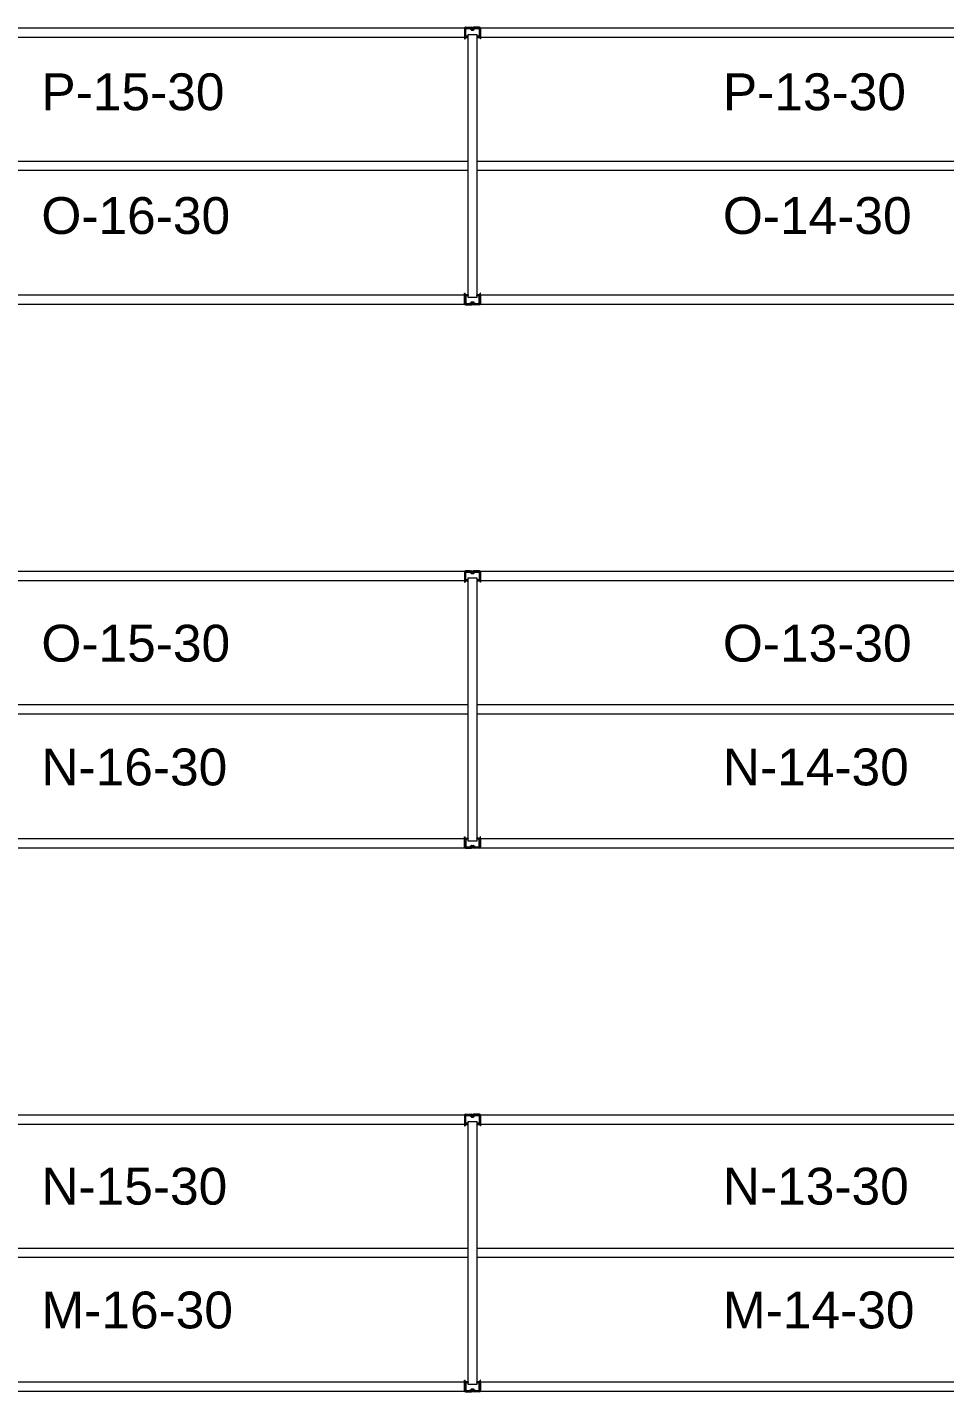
# Model space of a CAD drawing. Header units: inches. Extents: x 2743 to 10591, y -1604 to 5792.
# Drawn here: x 3617.9 to 3817.1, y 609.6 to 905.8 of the extents above; entities that cross this region are included whole.
import ezdxf

# ---------------------------------------------------------------- set-up
doc = ezdxf.new("R2010")
doc.units = ezdxf.units.IN
doc.header["$LTSCALE"] = 0.1875
doc.header["$MEASUREMENT"] = 0
for name, color, linetype, lineweight in [('22 Dimension', 7, 'Continuous', 5), ('32 Echelle', 160, 'Continuous', 15), ('33 Poutre', 30, 'Continuous', 15)]:
    doc.layers.add(name, color=color, linetype=linetype, lineweight=lineweight)
doc.styles.add('arial', font='')
doc.styles.get('arial').set_extended_font_data('Arial')

msp = doc.modelspace()

# ---------------------------------------------------------------- hatches: boundary and pattern name
at = {"layer": '32 Echelle'}
for points in [[(3713.58382, 903.49574), (3713.58382, 903.68324), (3713.39632, 903.68324)], [(3713.58382, 903.49574), (3713.58382, 903.68324), (3713.39632, 903.68324)], [(3715.58382, 903.49574), (3715.58382, 903.68324), (3715.77132, 903.68324)], [(3715.58382, 903.49574), (3715.58382, 903.68324), (3715.77132, 903.68324)], [(3713.58382, 847.87074), (3713.58382, 847.68324), (3713.39632, 847.68324)], [(3713.58382, 847.87074), (3713.58382, 847.68324), (3713.39632, 847.68324)], [(3715.58382, 847.87074), (3715.58382, 847.68324), (3715.77132, 847.68324)], [(3715.58382, 847.87074), (3715.58382, 847.68324), (3715.77132, 847.68324)], [(3713.58382, 785.49574), (3713.58382, 785.68324), (3713.39632, 785.68324)], [(3713.58382, 785.49574), (3713.58382, 785.68324), (3713.39632, 785.68324)], [(3715.58382, 785.49574), (3715.58382, 785.68324), (3715.77132, 785.68324)], [(3715.58382, 785.49574), (3715.58382, 785.68324), (3715.77132, 785.68324)], [(3713.58382, 729.87074), (3713.58382, 729.68324), (3713.39632, 729.68324)], [(3713.58382, 729.87074), (3713.58382, 729.68324), (3713.39632, 729.68324)], [(3715.58382, 729.87074), (3715.58382, 729.68324), (3715.77132, 729.68324)], [(3715.58382, 729.87074), (3715.58382, 729.68324), (3715.77132, 729.68324)], [(3713.58382, 667.49574), (3713.58382, 667.68324), (3713.39632, 667.68324)], [(3713.58382, 667.49574), (3713.58382, 667.68324), (3713.39632, 667.68324)], [(3715.58382, 667.49574), (3715.58382, 667.68324), (3715.77132, 667.68324)], [(3715.58382, 667.49574), (3715.58382, 667.68324), (3715.77132, 667.68324)], [(3713.58382, 611.87074), (3713.58382, 611.68324), (3713.39632, 611.68324)], [(3713.58382, 611.87074), (3713.58382, 611.68324), (3713.39632, 611.68324)], [(3715.58382, 611.87074), (3715.58382, 611.68324), (3715.77132, 611.68324)], [(3715.58382, 611.87074), (3715.58382, 611.68324), (3715.77132, 611.68324)]]:
    msp.add_hatch(color=256, dxfattribs=at).paths.add_polyline_path(points)

# ---------------------------------------------------------------- linework, layer by layer
at = {"layer": '22 Dimension'}
for p, q in [((3713.58382, 876.68324), (3567.95882, 876.68324)), ((3713.58382, 874.68324), (3567.95882, 874.68324)), ((3861.20882, 876.68324), (3715.58382, 876.68324)), ((3861.20882, 874.68324), (3715.58382, 874.68324)), ((3713.58382, 758.68324), (3567.95882, 758.68324)), ((3861.20882, 758.68324), (3715.58382, 758.68324)), ((3713.58382, 756.68324), (3567.95882, 756.68324)), ((3861.20882, 756.68324), (3715.58382, 756.68324)), ((3713.58382, 640.68324), (3567.95882, 640.68324)), ((3861.20882, 640.68324), (3715.58382, 640.68324)), ((3713.58382, 638.68324), (3567.95882, 638.68324)), ((3861.20882, 638.68324), (3715.58382, 638.68324))]:
    msp.add_line(p, q, dxfattribs=at)
at = {"layer": '32 Echelle', "linetype": 'Continuous', "lineweight": 25}
for p, q in [((3712.95886, 905.49949), (3712.95886, 903.86699)), ((3712.95886, 905.49949), (3712.95886, 903.86699)), ((3713.04886, 903.86699), (3713.04886, 905.49949)), ((3713.04886, 903.86699), (3713.04886, 905.49949)), ((3714.07145, 905.68324), (3713.14261, 905.68324)), ((3714.07145, 905.68324), (3713.14261, 905.68324)), ((3713.14261, 905.59324), (3714.07145, 905.59324)), ((3713.14261, 905.59324), (3714.07145, 905.59324)), ((3713.55886, 903.77324), (3713.14261, 903.77324)), ((3713.55886, 903.77324), (3713.14261, 903.77324)), ((3713.14261, 903.68324), (3713.55886, 903.68324)), ((3713.14261, 903.68324), (3713.55886, 903.68324)), ((3713.55886, 903.68324), (3713.55886, 903.77324)), ((3713.55886, 903.68324), (3713.55886, 903.77324)), ((3714.1611, 905.5269), (3714.20501, 905.38326)), ((3714.1611, 905.5269), (3714.20501, 905.38326)), ((3714.29108, 905.40958), (3714.24717, 905.55321)), ((3714.29108, 905.40958), (3714.24717, 905.55321)), ((3714.7869, 905.34324), (3714.38073, 905.34324)), ((3714.7869, 905.34324), (3714.38073, 905.34324)), ((3714.38073, 905.25324), (3714.7869, 905.25324)), ((3714.38073, 905.25324), (3714.7869, 905.25324)), ((3714.92047, 905.55321), (3714.87655, 905.40958)), ((3714.92047, 905.55321), (3714.87655, 905.40958)), ((3714.96262, 905.38326), (3715.00653, 905.5269)), ((3714.96262, 905.38326), (3715.00653, 905.5269)), ((3716.02502, 905.68324), (3715.09619, 905.68324)), ((3716.02502, 905.68324), (3715.09619, 905.68324)), ((3715.09619, 905.59324), (3716.02502, 905.59324)), ((3715.09619, 905.59324), (3716.02502, 905.59324)), ((3716.02502, 903.77324), (3715.60877, 903.77324)), ((3715.60877, 903.77324), (3715.60877, 903.68324)), ((3716.02502, 903.77324), (3715.60877, 903.77324)), ((3715.60877, 903.77324), (3715.60877, 903.68324)), ((3715.60877, 903.68324), (3716.02502, 903.68324)), ((3715.60877, 903.68324), (3716.02502, 903.68324)), ((3716.11877, 905.49949), (3716.11877, 903.86699)), ((3716.11877, 905.49949), (3716.11877, 903.86699)), ((3716.20877, 903.86699), (3716.20877, 905.49949)), ((3716.20877, 903.86699), (3716.20877, 905.49949)), ((3712.95886, 845.86699), (3712.95886, 847.49949)), ((3712.95886, 845.86699), (3712.95886, 847.49949)), ((3713.04886, 847.49949), (3713.04886, 845.86699)), ((3713.04886, 847.49949), (3713.04886, 845.86699)), ((3713.14261, 847.68324), (3713.55886, 847.68324)), ((3713.14261, 847.68324), (3713.55886, 847.68324)), ((3713.55886, 847.59324), (3713.14261, 847.59324)), ((3713.55886, 847.59324), (3713.14261, 847.59324)), ((3713.55886, 847.68324), (3713.55886, 847.59324)), ((3713.55886, 847.68324), (3713.55886, 847.59324)), ((3715.60877, 847.68324), (3716.02502, 847.68324)), ((3715.60877, 847.59324), (3715.60877, 847.68324)), ((3715.60877, 847.68324), (3716.02502, 847.68324)), ((3715.60877, 847.59324), (3715.60877, 847.68324)), ((3716.02502, 847.59324), (3715.60877, 847.59324)), ((3716.02502, 847.59324), (3715.60877, 847.59324)), ((3716.11877, 845.86699), (3716.11877, 847.49949)), ((3716.11877, 845.86699), (3716.11877, 847.49949)), ((3716.20877, 847.49949), (3716.20877, 845.86699)), ((3716.20877, 847.49949), (3716.20877, 845.86699)), ((3713.14261, 845.77324), (3714.07145, 845.77324)), ((3713.14261, 845.77324), (3714.07145, 845.77324)), ((3714.07145, 845.68324), (3713.14261, 845.68324)), ((3714.07145, 845.68324), (3713.14261, 845.68324)), ((3714.1611, 845.83958), (3714.20501, 845.98321)), ((3714.1611, 845.83958), (3714.20501, 845.98321)), ((3714.29108, 845.9569), (3714.24717, 845.81326)), ((3714.29108, 845.9569), (3714.24717, 845.81326)), ((3714.38073, 846.11324), (3714.7869, 846.11324)), ((3714.38073, 846.11324), (3714.7869, 846.11324)), ((3714.7869, 846.02324), (3714.38073, 846.02324)), ((3714.7869, 846.02324), (3714.38073, 846.02324)), ((3714.92047, 845.81326), (3714.87655, 845.9569)), ((3714.92047, 845.81326), (3714.87655, 845.9569)), ((3714.96262, 845.98321), (3715.00653, 845.83958)), ((3714.96262, 845.98321), (3715.00653, 845.83958)), ((3715.09619, 845.77324), (3716.02502, 845.77324)), ((3715.09619, 845.77324), (3716.02502, 845.77324)), ((3716.02502, 845.68324), (3715.09619, 845.68324)), ((3716.02502, 845.68324), (3715.09619, 845.68324)), ((3712.95886, 787.49949), (3712.95886, 785.86699)), ((3712.95886, 787.49949), (3712.95886, 785.86699)), ((3713.04886, 785.86699), (3713.04886, 787.49949)), ((3713.04886, 785.86699), (3713.04886, 787.49949)), ((3714.07145, 787.68324), (3713.14261, 787.68324)), ((3714.07145, 787.68324), (3713.14261, 787.68324)), ((3713.14261, 787.59324), (3714.07145, 787.59324)), ((3713.14261, 787.59324), (3714.07145, 787.59324)), ((3713.55886, 785.77324), (3713.14261, 785.77324)), ((3713.55886, 785.77324), (3713.14261, 785.77324)), ((3713.14261, 785.68324), (3713.55886, 785.68324)), ((3713.14261, 785.68324), (3713.55886, 785.68324)), ((3713.55886, 785.68324), (3713.55886, 785.77324)), ((3713.55886, 785.68324), (3713.55886, 785.77324)), ((3714.1611, 787.5269), (3714.20501, 787.38326)), ((3714.1611, 787.5269), (3714.20501, 787.38326)), ((3714.29108, 787.40958), (3714.24717, 787.55321)), ((3714.29108, 787.40958), (3714.24717, 787.55321)), ((3714.7869, 787.34324), (3714.38073, 787.34324)), ((3714.7869, 787.34324), (3714.38073, 787.34324)), ((3714.38073, 787.25324), (3714.7869, 787.25324)), ((3714.38073, 787.25324), (3714.7869, 787.25324)), ((3714.92047, 787.55321), (3714.87655, 787.40958)), ((3714.92047, 787.55321), (3714.87655, 787.40958)), ((3714.96262, 787.38326), (3715.00653, 787.5269)), ((3714.96262, 787.38326), (3715.00653, 787.5269)), ((3716.02502, 787.68324), (3715.09619, 787.68324)), ((3716.02502, 787.68324), (3715.09619, 787.68324)), ((3715.09619, 787.59324), (3716.02502, 787.59324)), ((3715.09619, 787.59324), (3716.02502, 787.59324)), ((3716.02502, 785.77324), (3715.60877, 785.77324)), ((3715.60877, 785.77324), (3715.60877, 785.68324)), ((3716.02502, 785.77324), (3715.60877, 785.77324)), ((3715.60877, 785.77324), (3715.60877, 785.68324)), ((3715.60877, 785.68324), (3716.02502, 785.68324)), ((3715.60877, 785.68324), (3716.02502, 785.68324)), ((3716.11877, 787.49949), (3716.11877, 785.86699)), ((3716.11877, 787.49949), (3716.11877, 785.86699)), ((3716.20877, 785.86699), (3716.20877, 787.49949)), ((3716.20877, 785.86699), (3716.20877, 787.49949)), ((3712.95886, 727.86699), (3712.95886, 729.49949)), ((3712.95886, 727.86699), (3712.95886, 729.49949)), ((3713.04886, 729.49949), (3713.04886, 727.86699)), ((3713.04886, 729.49949), (3713.04886, 727.86699)), ((3713.14261, 729.68324), (3713.55886, 729.68324)), ((3713.14261, 729.68324), (3713.55886, 729.68324)), ((3713.55886, 729.59324), (3713.14261, 729.59324)), ((3713.55886, 729.59324), (3713.14261, 729.59324)), ((3713.55886, 729.68324), (3713.55886, 729.59324)), ((3713.55886, 729.68324), (3713.55886, 729.59324)), ((3715.60877, 729.68324), (3716.02502, 729.68324)), ((3715.60877, 729.59324), (3715.60877, 729.68324)), ((3715.60877, 729.68324), (3716.02502, 729.68324)), ((3715.60877, 729.59324), (3715.60877, 729.68324)), ((3716.02502, 729.59324), (3715.60877, 729.59324)), ((3716.02502, 729.59324), (3715.60877, 729.59324)), ((3716.11877, 727.86699), (3716.11877, 729.49949)), ((3716.11877, 727.86699), (3716.11877, 729.49949)), ((3716.20877, 729.49949), (3716.20877, 727.86699)), ((3716.20877, 729.49949), (3716.20877, 727.86699)), ((3713.14261, 727.77324), (3714.07145, 727.77324)), ((3713.14261, 727.77324), (3714.07145, 727.77324)), ((3714.07145, 727.68324), (3713.14261, 727.68324)), ((3714.07145, 727.68324), (3713.14261, 727.68324)), ((3714.1611, 727.83958), (3714.20501, 727.98321)), ((3714.1611, 727.83958), (3714.20501, 727.98321)), ((3714.29108, 727.9569), (3714.24717, 727.81326)), ((3714.29108, 727.9569), (3714.24717, 727.81326)), ((3714.38073, 728.11324), (3714.7869, 728.11324)), ((3714.38073, 728.11324), (3714.7869, 728.11324)), ((3714.7869, 728.02324), (3714.38073, 728.02324)), ((3714.7869, 728.02324), (3714.38073, 728.02324)), ((3714.92047, 727.81326), (3714.87655, 727.9569)), ((3714.92047, 727.81326), (3714.87655, 727.9569)), ((3714.96262, 727.98321), (3715.00653, 727.83958)), ((3714.96262, 727.98321), (3715.00653, 727.83958)), ((3715.09619, 727.77324), (3716.02502, 727.77324)), ((3715.09619, 727.77324), (3716.02502, 727.77324)), ((3716.02502, 727.68324), (3715.09619, 727.68324)), ((3716.02502, 727.68324), (3715.09619, 727.68324)), ((3712.95886, 669.49949), (3712.95886, 667.86699)), ((3712.95886, 669.49949), (3712.95886, 667.86699)), ((3713.04886, 667.86699), (3713.04886, 669.49949)), ((3713.04886, 667.86699), (3713.04886, 669.49949)), ((3714.07145, 669.68324), (3713.14261, 669.68324)), ((3714.07145, 669.68324), (3713.14261, 669.68324)), ((3713.14261, 669.59324), (3714.07145, 669.59324)), ((3713.14261, 669.59324), (3714.07145, 669.59324)), ((3714.1611, 669.5269), (3714.20501, 669.38326)), ((3714.1611, 669.5269), (3714.20501, 669.38326)), ((3714.29108, 669.40958), (3714.24717, 669.55321)), ((3714.29108, 669.40958), (3714.24717, 669.55321)), ((3714.92047, 669.55321), (3714.87655, 669.40958)), ((3714.92047, 669.55321), (3714.87655, 669.40958)), ((3714.96262, 669.38326), (3715.00653, 669.5269)), ((3714.96262, 669.38326), (3715.00653, 669.5269)), ((3716.02502, 669.68324), (3715.09619, 669.68324)), ((3716.02502, 669.68324), (3715.09619, 669.68324)), ((3715.09619, 669.59324), (3716.02502, 669.59324)), ((3715.09619, 669.59324), (3716.02502, 669.59324)), ((3716.11877, 669.49949), (3716.11877, 667.86699)), ((3716.11877, 669.49949), (3716.11877, 667.86699)), ((3716.20877, 667.86699), (3716.20877, 669.49949)), ((3716.20877, 667.86699), (3716.20877, 669.49949)), ((3713.55886, 667.77324), (3713.14261, 667.77324)), ((3713.55886, 667.77324), (3713.14261, 667.77324)), ((3713.14261, 667.68324), (3713.55886, 667.68324)), ((3713.14261, 667.68324), (3713.55886, 667.68324)), ((3713.55886, 667.68324), (3713.55886, 667.77324)), ((3713.55886, 667.68324), (3713.55886, 667.77324)), ((3714.7869, 669.34324), (3714.38073, 669.34324)), ((3714.7869, 669.34324), (3714.38073, 669.34324)), ((3714.38073, 669.25324), (3714.7869, 669.25324)), ((3714.38073, 669.25324), (3714.7869, 669.25324)), ((3716.02502, 667.77324), (3715.60877, 667.77324)), ((3715.60877, 667.77324), (3715.60877, 667.68324)), ((3716.02502, 667.77324), (3715.60877, 667.77324)), ((3715.60877, 667.77324), (3715.60877, 667.68324)), ((3715.60877, 667.68324), (3716.02502, 667.68324)), ((3715.60877, 667.68324), (3716.02502, 667.68324)), ((3712.95886, 609.86699), (3712.95886, 611.49949)), ((3712.95886, 609.86699), (3712.95886, 611.49949)), ((3713.04886, 611.49949), (3713.04886, 609.86699)), ((3713.04886, 611.49949), (3713.04886, 609.86699)), ((3713.14261, 611.68324), (3713.55886, 611.68324)), ((3713.14261, 611.68324), (3713.55886, 611.68324)), ((3713.55886, 611.59324), (3713.14261, 611.59324)), ((3713.55886, 611.59324), (3713.14261, 611.59324)), ((3713.55886, 611.68324), (3713.55886, 611.59324)), ((3713.55886, 611.68324), (3713.55886, 611.59324)), ((3715.60877, 611.68324), (3716.02502, 611.68324)), ((3715.60877, 611.59324), (3715.60877, 611.68324)), ((3715.60877, 611.68324), (3716.02502, 611.68324)), ((3715.60877, 611.59324), (3715.60877, 611.68324)), ((3716.02502, 611.59324), (3715.60877, 611.59324)), ((3716.02502, 611.59324), (3715.60877, 611.59324)), ((3716.11877, 609.86699), (3716.11877, 611.49949)), ((3716.11877, 609.86699), (3716.11877, 611.49949)), ((3716.20877, 611.49949), (3716.20877, 609.86699)), ((3716.20877, 611.49949), (3716.20877, 609.86699)), ((3713.14261, 609.77324), (3714.07145, 609.77324)), ((3713.14261, 609.77324), (3714.07145, 609.77324)), ((3714.07145, 609.68324), (3713.14261, 609.68324)), ((3714.07145, 609.68324), (3713.14261, 609.68324)), ((3714.1611, 609.83958), (3714.20501, 609.98321)), ((3714.1611, 609.83958), (3714.20501, 609.98321)), ((3714.29108, 609.9569), (3714.24717, 609.81326)), ((3714.29108, 609.9569), (3714.24717, 609.81326)), ((3714.38073, 610.11324), (3714.7869, 610.11324)), ((3714.38073, 610.11324), (3714.7869, 610.11324)), ((3714.7869, 610.02324), (3714.38073, 610.02324)), ((3714.7869, 610.02324), (3714.38073, 610.02324)), ((3714.92047, 609.81326), (3714.87655, 609.9569)), ((3714.92047, 609.81326), (3714.87655, 609.9569)), ((3714.96262, 609.98321), (3715.00653, 609.83958)), ((3714.96262, 609.98321), (3715.00653, 609.83958)), ((3715.09619, 609.77324), (3716.02502, 609.77324)), ((3715.09619, 609.77324), (3716.02502, 609.77324)), ((3716.02502, 609.68324), (3715.09619, 609.68324)), ((3716.02502, 609.68324), (3715.09619, 609.68324))]:
    msp.add_line(p, q, dxfattribs=at)
at = {"layer": '32 Echelle'}
for p, q in [((3713.58382, 903.68324), (3713.39632, 903.68324)), ((3713.58382, 903.49574), (3713.39632, 903.68324)), ((3713.58382, 903.68324), (3713.39632, 903.68324)), ((3713.58382, 903.49574), (3713.39632, 903.68324)), ((3715.58382, 904.18324), (3713.58382, 904.18324)), ((3713.58382, 904.18324), (3713.58382, 847.18324)), ((3715.58382, 904.18324), (3713.58382, 904.18324)), ((3713.58382, 904.18324), (3713.58382, 847.18324)), ((3713.58382, 903.49574), (3713.58382, 903.68324)), ((3713.58382, 903.49574), (3713.58382, 903.68324)), ((3715.58382, 847.18324), (3715.58382, 904.18324)), ((3715.58382, 847.18324), (3715.58382, 904.18324)), ((3715.58382, 903.68324), (3715.77132, 903.68324)), ((3715.58382, 903.49574), (3715.58382, 903.68324)), ((3715.58382, 903.49574), (3715.77132, 903.68324)), ((3715.58382, 903.68324), (3715.77132, 903.68324)), ((3715.58382, 903.49574), (3715.58382, 903.68324)), ((3715.58382, 903.49574), (3715.77132, 903.68324)), ((3713.58382, 847.87074), (3713.39632, 847.68324)), ((3713.58382, 847.87074), (3713.39632, 847.68324)), ((3713.58382, 847.68324), (3713.39632, 847.68324)), ((3713.58382, 847.68324), (3713.39632, 847.68324)), ((3713.58382, 847.87074), (3713.58382, 847.68324)), ((3713.58382, 847.87074), (3713.58382, 847.68324)), ((3715.58382, 847.87074), (3715.58382, 847.68324)), ((3715.58382, 847.87074), (3715.77132, 847.68324)), ((3715.58382, 847.87074), (3715.58382, 847.68324)), ((3715.58382, 847.87074), (3715.77132, 847.68324)), ((3715.58382, 847.68324), (3715.77132, 847.68324)), ((3715.58382, 847.68324), (3715.77132, 847.68324)), ((3713.58382, 847.18324), (3715.58382, 847.18324)), ((3713.58382, 847.18324), (3715.58382, 847.18324)), ((3713.58382, 785.68324), (3713.39632, 785.68324)), ((3713.58382, 785.49574), (3713.39632, 785.68324)), ((3713.58382, 785.68324), (3713.39632, 785.68324)), ((3713.58382, 785.49574), (3713.39632, 785.68324)), ((3715.58382, 786.18324), (3713.58382, 786.18324)), ((3713.58382, 786.18324), (3713.58382, 729.18324)), ((3715.58382, 786.18324), (3713.58382, 786.18324)), ((3713.58382, 786.18324), (3713.58382, 729.18324)), ((3713.58382, 785.49574), (3713.58382, 785.68324)), ((3713.58382, 785.49574), (3713.58382, 785.68324)), ((3715.58382, 729.18324), (3715.58382, 786.18324)), ((3715.58382, 729.18324), (3715.58382, 786.18324)), ((3715.58382, 785.68324), (3715.77132, 785.68324)), ((3715.58382, 785.49574), (3715.58382, 785.68324)), ((3715.58382, 785.49574), (3715.77132, 785.68324)), ((3715.58382, 785.68324), (3715.77132, 785.68324)), ((3715.58382, 785.49574), (3715.58382, 785.68324)), ((3715.58382, 785.49574), (3715.77132, 785.68324)), ((3713.58382, 729.87074), (3713.39632, 729.68324)), ((3713.58382, 729.87074), (3713.39632, 729.68324)), ((3713.58382, 729.68324), (3713.39632, 729.68324)), ((3713.58382, 729.68324), (3713.39632, 729.68324)), ((3713.58382, 729.87074), (3713.58382, 729.68324)), ((3713.58382, 729.87074), (3713.58382, 729.68324)), ((3713.58382, 729.18324), (3715.58382, 729.18324)), ((3713.58382, 729.18324), (3715.58382, 729.18324)), ((3715.58382, 729.87074), (3715.58382, 729.68324)), ((3715.58382, 729.87074), (3715.77132, 729.68324)), ((3715.58382, 729.87074), (3715.58382, 729.68324)), ((3715.58382, 729.87074), (3715.77132, 729.68324)), ((3715.58382, 729.68324), (3715.77132, 729.68324)), ((3715.58382, 729.68324), (3715.77132, 729.68324)), ((3713.58382, 667.68324), (3713.39632, 667.68324)), ((3713.58382, 667.49574), (3713.39632, 667.68324)), ((3713.58382, 667.68324), (3713.39632, 667.68324)), ((3713.58382, 667.49574), (3713.39632, 667.68324)), ((3715.58382, 668.18324), (3713.58382, 668.18324)), ((3713.58382, 668.18324), (3713.58382, 611.18324)), ((3715.58382, 668.18324), (3713.58382, 668.18324)), ((3713.58382, 668.18324), (3713.58382, 611.18324)), ((3713.58382, 667.49574), (3713.58382, 667.68324)), ((3713.58382, 667.49574), (3713.58382, 667.68324)), ((3715.58382, 611.18324), (3715.58382, 668.18324)), ((3715.58382, 611.18324), (3715.58382, 668.18324)), ((3715.58382, 667.68324), (3715.77132, 667.68324)), ((3715.58382, 667.49574), (3715.58382, 667.68324)), ((3715.58382, 667.49574), (3715.77132, 667.68324)), ((3715.58382, 667.68324), (3715.77132, 667.68324)), ((3715.58382, 667.49574), (3715.58382, 667.68324)), ((3715.58382, 667.49574), (3715.77132, 667.68324)), ((3713.58382, 611.87074), (3713.39632, 611.68324)), ((3713.58382, 611.87074), (3713.39632, 611.68324)), ((3713.58382, 611.68324), (3713.39632, 611.68324)), ((3713.58382, 611.68324), (3713.39632, 611.68324)), ((3713.58382, 611.87074), (3713.58382, 611.68324)), ((3713.58382, 611.87074), (3713.58382, 611.68324)), ((3713.58382, 611.18324), (3715.58382, 611.18324)), ((3713.58382, 611.18324), (3715.58382, 611.18324)), ((3715.58382, 611.87074), (3715.58382, 611.68324)), ((3715.58382, 611.87074), (3715.77132, 611.68324)), ((3715.58382, 611.87074), (3715.58382, 611.68324)), ((3715.58382, 611.87074), (3715.77132, 611.68324)), ((3715.58382, 611.68324), (3715.77132, 611.68324)), ((3715.58382, 611.68324), (3715.77132, 611.68324))]:
    msp.add_line(p, q, dxfattribs=at)
at = {"layer": '32 Echelle', "linetype": 'Continuous', "lineweight": 25}
for centre, radius, start, end in [((3713.14261, 905.49949), 0.18375, 90, 180), ((3713.14261, 905.49949), 0.18375, 90, 180), ((3713.14261, 903.86699), 0.18375, 180, 270), ((3713.14261, 903.86699), 0.18375, 180, 270), ((3713.14261, 905.49949), 0.09375, 90, 180), ((3713.14261, 905.49949), 0.09375, 90, 180), ((3713.14261, 903.86699), 0.09375, 180, 270), ((3713.14261, 903.86699), 0.09375, 180, 270), ((3714.07145, 905.49949), 0.18375, 17, 90), ((3714.07145, 905.49949), 0.18375, 17, 90), ((3714.07145, 905.49949), 0.09375, 17, 90), ((3714.07145, 905.49949), 0.09375, 17, 90), ((3714.38073, 905.43699), 0.18375, 197, 270), ((3714.38073, 905.43699), 0.18375, 197, 270), ((3714.38073, 905.43699), 0.09375, 197, 270), ((3714.38073, 905.43699), 0.09375, 197, 270), ((3714.7869, 905.43699), 0.09375, 270, 343), ((3714.7869, 905.43699), 0.09375, 270, 343), ((3714.7869, 905.43699), 0.18375, 270, 343), ((3714.7869, 905.43699), 0.18375, 270, 343), ((3715.09619, 905.49949), 0.18375, 90, 163), ((3715.09619, 905.49949), 0.18375, 90, 163), ((3715.09619, 905.49949), 0.09375, 90, 163), ((3715.09619, 905.49949), 0.09375, 90, 163), ((3716.02502, 905.49949), 0.18375, 0, 90), ((3716.02502, 905.49949), 0.18375, 0, 90), ((3716.02502, 905.49949), 0.09375, 0, 90), ((3716.02502, 905.49949), 0.09375, 0, 90), ((3716.02502, 903.86699), 0.09375, 270, 0), ((3716.02502, 903.86699), 0.18375, 270, 0), ((3716.02502, 903.86699), 0.09375, 270, 0), ((3716.02502, 903.86699), 0.18375, 270, 0), ((3713.14261, 847.49949), 0.18375, 90, 180), ((3713.14261, 847.49949), 0.18375, 90, 180), ((3713.14261, 847.49949), 0.09375, 90, 180), ((3713.14261, 847.49949), 0.09375, 90, 180), ((3716.02502, 847.49949), 0.18375, 0, 90), ((3716.02502, 847.49949), 0.18375, 0, 90), ((3716.02502, 847.49949), 0.09375, 0, 90), ((3716.02502, 847.49949), 0.09375, 0, 90), ((3713.14261, 845.86699), 0.18375, 180, 270), ((3713.14261, 845.86699), 0.18375, 180, 270), ((3713.14261, 845.86699), 0.09375, 180, 270), ((3713.14261, 845.86699), 0.09375, 180, 270), ((3714.07145, 845.86699), 0.09375, 270, 343), ((3714.07145, 845.86699), 0.09375, 270, 343), ((3714.07145, 845.86699), 0.18375, 270, 343), ((3714.07145, 845.86699), 0.18375, 270, 343), ((3714.38073, 845.92949), 0.18375, 90, 163), ((3714.38073, 845.92949), 0.18375, 90, 163), ((3714.38073, 845.92949), 0.09375, 90, 163), ((3714.38073, 845.92949), 0.09375, 90, 163), ((3714.7869, 845.92949), 0.18375, 17, 90), ((3714.7869, 845.92949), 0.18375, 17, 90), ((3714.7869, 845.92949), 0.09375, 17, 90), ((3714.7869, 845.92949), 0.09375, 17, 90), ((3715.09619, 845.86699), 0.18375, 197, 270), ((3715.09619, 845.86699), 0.18375, 197, 270), ((3715.09619, 845.86699), 0.09375, 197, 270), ((3715.09619, 845.86699), 0.09375, 197, 270), ((3716.02502, 845.86699), 0.09375, 270, 0), ((3716.02502, 845.86699), 0.18375, 270, 0), ((3716.02502, 845.86699), 0.09375, 270, 0), ((3716.02502, 845.86699), 0.18375, 270, 0), ((3713.14261, 787.49949), 0.18375, 90, 180), ((3713.14261, 787.49949), 0.18375, 90, 180), ((3713.14261, 785.86699), 0.18375, 180, 270), ((3713.14261, 785.86699), 0.18375, 180, 270), ((3713.14261, 787.49949), 0.09375, 90, 180), ((3713.14261, 787.49949), 0.09375, 90, 180), ((3713.14261, 785.86699), 0.09375, 180, 270), ((3713.14261, 785.86699), 0.09375, 180, 270), ((3714.07145, 787.49949), 0.18375, 17, 90), ((3714.07145, 787.49949), 0.18375, 17, 90), ((3714.07145, 787.49949), 0.09375, 17, 90), ((3714.07145, 787.49949), 0.09375, 17, 90), ((3714.38073, 787.43699), 0.18375, 197, 270), ((3714.38073, 787.43699), 0.18375, 197, 270), ((3714.38073, 787.43699), 0.09375, 197, 270), ((3714.38073, 787.43699), 0.09375, 197, 270), ((3714.7869, 787.43699), 0.09375, 270, 343), ((3714.7869, 787.43699), 0.09375, 270, 343), ((3714.7869, 787.43699), 0.18375, 270, 343), ((3714.7869, 787.43699), 0.18375, 270, 343), ((3715.09619, 787.49949), 0.18375, 90, 163), ((3715.09619, 787.49949), 0.18375, 90, 163), ((3715.09619, 787.49949), 0.09375, 90, 163), ((3715.09619, 787.49949), 0.09375, 90, 163), ((3716.02502, 787.49949), 0.18375, 0, 90), ((3716.02502, 787.49949), 0.18375, 0, 90), ((3716.02502, 787.49949), 0.09375, 0, 90), ((3716.02502, 787.49949), 0.09375, 0, 90), ((3716.02502, 785.86699), 0.09375, 270, 0), ((3716.02502, 785.86699), 0.18375, 270, 0), ((3716.02502, 785.86699), 0.09375, 270, 0), ((3716.02502, 785.86699), 0.18375, 270, 0), ((3713.14261, 729.49949), 0.18375, 90, 180), ((3713.14261, 729.49949), 0.18375, 90, 180), ((3713.14261, 729.49949), 0.09375, 90, 180), ((3713.14261, 729.49949), 0.09375, 90, 180), ((3716.02502, 729.49949), 0.18375, 0, 90), ((3716.02502, 729.49949), 0.18375, 0, 90), ((3716.02502, 729.49949), 0.09375, 0, 90), ((3716.02502, 729.49949), 0.09375, 0, 90), ((3713.14261, 727.86699), 0.18375, 180, 270), ((3713.14261, 727.86699), 0.18375, 180, 270), ((3713.14261, 727.86699), 0.09375, 180, 270), ((3713.14261, 727.86699), 0.09375, 180, 270), ((3714.07145, 727.86699), 0.09375, 270, 343), ((3714.07145, 727.86699), 0.09375, 270, 343), ((3714.07145, 727.86699), 0.18375, 270, 343), ((3714.07145, 727.86699), 0.18375, 270, 343), ((3714.38073, 727.92949), 0.18375, 90, 163), ((3714.38073, 727.92949), 0.18375, 90, 163), ((3714.38073, 727.92949), 0.09375, 90, 163), ((3714.38073, 727.92949), 0.09375, 90, 163), ((3714.7869, 727.92949), 0.18375, 17, 90), ((3714.7869, 727.92949), 0.18375, 17, 90), ((3714.7869, 727.92949), 0.09375, 17, 90), ((3714.7869, 727.92949), 0.09375, 17, 90), ((3715.09619, 727.86699), 0.18375, 197, 270), ((3715.09619, 727.86699), 0.18375, 197, 270), ((3715.09619, 727.86699), 0.09375, 197, 270), ((3715.09619, 727.86699), 0.09375, 197, 270), ((3716.02502, 727.86699), 0.09375, 270, 0), ((3716.02502, 727.86699), 0.18375, 270, 0), ((3716.02502, 727.86699), 0.09375, 270, 0), ((3716.02502, 727.86699), 0.18375, 270, 0), ((3713.14261, 669.49949), 0.18375, 90, 180), ((3713.14261, 669.49949), 0.18375, 90, 180), ((3713.14261, 669.49949), 0.09375, 90, 180), ((3713.14261, 669.49949), 0.09375, 90, 180), ((3714.07145, 669.49949), 0.18375, 17, 90), ((3714.07145, 669.49949), 0.18375, 17, 90), ((3714.07145, 669.49949), 0.09375, 17, 90), ((3714.07145, 669.49949), 0.09375, 17, 90), ((3715.09619, 669.49949), 0.18375, 90, 163), ((3715.09619, 669.49949), 0.18375, 90, 163), ((3715.09619, 669.49949), 0.09375, 90, 163), ((3715.09619, 669.49949), 0.09375, 90, 163), ((3716.02502, 669.49949), 0.18375, 0, 90), ((3716.02502, 669.49949), 0.18375, 0, 90), ((3716.02502, 669.49949), 0.09375, 0, 90), ((3716.02502, 669.49949), 0.09375, 0, 90), ((3713.14261, 667.86699), 0.18375, 180, 270), ((3713.14261, 667.86699), 0.18375, 180, 270), ((3713.14261, 667.86699), 0.09375, 180, 270), ((3713.14261, 667.86699), 0.09375, 180, 270), ((3714.38073, 669.43699), 0.18375, 197, 270), ((3714.38073, 669.43699), 0.18375, 197, 270), ((3714.38073, 669.43699), 0.09375, 197, 270), ((3714.38073, 669.43699), 0.09375, 197, 270), ((3714.7869, 669.43699), 0.09375, 270, 343), ((3714.7869, 669.43699), 0.09375, 270, 343), ((3714.7869, 669.43699), 0.18375, 270, 343), ((3714.7869, 669.43699), 0.18375, 270, 343), ((3716.02502, 667.86699), 0.09375, 270, 0), ((3716.02502, 667.86699), 0.18375, 270, 0), ((3716.02502, 667.86699), 0.09375, 270, 0), ((3716.02502, 667.86699), 0.18375, 270, 0), ((3713.14261, 611.49949), 0.18375, 90, 180), ((3713.14261, 611.49949), 0.18375, 90, 180), ((3713.14261, 611.49949), 0.09375, 90, 180), ((3713.14261, 611.49949), 0.09375, 90, 180), ((3716.02502, 611.49949), 0.18375, 0, 90), ((3716.02502, 611.49949), 0.18375, 0, 90), ((3716.02502, 611.49949), 0.09375, 0, 90), ((3716.02502, 611.49949), 0.09375, 0, 90), ((3713.14261, 609.86699), 0.18375, 180, 270), ((3713.14261, 609.86699), 0.18375, 180, 270), ((3713.14261, 609.86699), 0.09375, 180, 270), ((3713.14261, 609.86699), 0.09375, 180, 270), ((3714.07145, 609.86699), 0.09375, 270, 343), ((3714.07145, 609.86699), 0.09375, 270, 343), ((3714.07145, 609.86699), 0.18375, 270, 343), ((3714.07145, 609.86699), 0.18375, 270, 343), ((3714.38073, 609.92949), 0.18375, 90, 163), ((3714.38073, 609.92949), 0.18375, 90, 163), ((3714.38073, 609.92949), 0.09375, 90, 163), ((3714.38073, 609.92949), 0.09375, 90, 163), ((3714.7869, 609.92949), 0.18375, 17, 90), ((3714.7869, 609.92949), 0.18375, 17, 90), ((3714.7869, 609.92949), 0.09375, 17, 90), ((3714.7869, 609.92949), 0.09375, 17, 90), ((3715.09619, 609.86699), 0.18375, 197, 270), ((3715.09619, 609.86699), 0.18375, 197, 270), ((3715.09619, 609.86699), 0.09375, 197, 270), ((3715.09619, 609.86699), 0.09375, 197, 270), ((3716.02502, 609.86699), 0.09375, 270, 0), ((3716.02502, 609.86699), 0.18375, 270, 0), ((3716.02502, 609.86699), 0.09375, 270, 0), ((3716.02502, 609.86699), 0.18375, 270, 0)]:
    msp.add_arc(centre, radius, start, end, dxfattribs=at)
at = {"layer": '33 Poutre'}
for p, q in [((3568.70882, 905.68324), (3712.83382, 905.68324)), ((3568.70882, 903.68324), (3712.83382, 903.68324)), ((3712.83382, 905.68324), (3712.83382, 903.68324)), ((3712.83382, 905.55824), (3712.83382, 903.30224)), ((3712.95282, 905.55824), (3712.95282, 903.30224)), ((3713.07782, 905.80224), (3714.33982, 905.80224)), ((3714.33982, 905.68324), (3713.07782, 905.68324)), ((3714.46482, 905.34324), (3714.46482, 905.55824)), ((3714.46482, 905.34324), (3714.58382, 905.34324)), ((3714.58382, 905.34324), (3714.58382, 905.55824)), ((3714.58382, 905.34324), (3714.58382, 905.55824)), ((3714.70282, 905.34324), (3714.58382, 905.34324)), ((3714.70282, 905.34324), (3714.70282, 905.55824)), ((3716.08982, 905.80224), (3714.82782, 905.80224)), ((3714.82782, 905.68324), (3716.08982, 905.68324)), ((3716.21482, 905.55824), (3716.21482, 903.30224)), ((3716.33382, 905.68324), (3860.45882, 905.68324)), ((3716.33382, 905.68324), (3716.33382, 903.68324)), ((3716.33382, 905.55824), (3716.33382, 903.30224)), ((3716.33382, 903.68324), (3860.45882, 903.68324)), ((3712.83382, 903.30224), (3712.95282, 903.30224)), ((3716.33382, 903.30224), (3716.21482, 903.30224)), ((3568.70882, 847.68324), (3712.83382, 847.68324)), ((3712.83382, 845.80824), (3712.83382, 848.06424)), ((3712.83382, 848.06424), (3712.95282, 848.06424)), ((3712.83382, 845.68324), (3712.83382, 847.68324)), ((3712.95282, 845.80824), (3712.95282, 848.06424)), ((3716.33382, 848.06424), (3716.21482, 848.06424)), ((3716.21482, 845.80824), (3716.21482, 848.06424)), ((3716.33382, 845.80824), (3716.33382, 848.06424)), ((3716.33382, 847.68324), (3860.45882, 847.68324)), ((3716.33382, 845.68324), (3716.33382, 847.68324)), ((3568.70882, 845.68324), (3712.83382, 845.68324)), ((3714.33982, 845.68324), (3713.07782, 845.68324)), ((3713.07782, 845.56424), (3714.33982, 845.56424)), ((3714.46482, 846.02324), (3714.46482, 845.80824)), ((3714.46482, 846.02324), (3714.58382, 846.02324)), ((3714.58382, 846.02324), (3714.58382, 845.80824)), ((3714.58382, 846.02324), (3714.58382, 845.80824)), ((3714.70282, 846.02324), (3714.58382, 846.02324)), ((3714.70282, 846.02324), (3714.70282, 845.80824)), ((3714.82782, 845.68324), (3716.08982, 845.68324)), ((3716.08982, 845.56424), (3714.82782, 845.56424)), ((3716.33382, 845.68324), (3860.45882, 845.68324)), ((3568.70882, 787.68324), (3712.83382, 787.68324)), ((3568.70882, 785.68324), (3712.83382, 785.68324)), ((3712.83382, 787.68324), (3712.83382, 785.68324)), ((3712.83382, 787.55824), (3712.83382, 785.30224)), ((3712.83382, 785.30224), (3712.95282, 785.30224)), ((3712.95282, 787.55824), (3712.95282, 785.30224)), ((3713.07782, 787.80224), (3714.33982, 787.80224)), ((3714.33982, 787.68324), (3713.07782, 787.68324)), ((3714.46482, 787.34324), (3714.46482, 787.55824)), ((3714.46482, 787.34324), (3714.58382, 787.34324)), ((3714.58382, 787.34324), (3714.58382, 787.55824)), ((3714.58382, 787.34324), (3714.58382, 787.55824)), ((3714.70282, 787.34324), (3714.58382, 787.34324)), ((3714.70282, 787.34324), (3714.70282, 787.55824)), ((3716.08982, 787.80224), (3714.82782, 787.80224)), ((3714.82782, 787.68324), (3716.08982, 787.68324)), ((3716.21482, 787.55824), (3716.21482, 785.30224)), ((3716.33382, 785.30224), (3716.21482, 785.30224)), ((3716.33382, 787.68324), (3860.45882, 787.68324)), ((3716.33382, 787.68324), (3716.33382, 785.68324)), ((3716.33382, 787.55824), (3716.33382, 785.30224)), ((3716.33382, 785.68324), (3860.45882, 785.68324)), ((3568.70882, 729.68324), (3712.83382, 729.68324)), ((3712.83382, 727.80824), (3712.83382, 730.06424)), ((3712.83382, 730.06424), (3712.95282, 730.06424)), ((3712.83382, 727.68324), (3712.83382, 729.68324)), ((3712.95282, 727.80824), (3712.95282, 730.06424)), ((3716.33382, 730.06424), (3716.21482, 730.06424)), ((3716.21482, 727.80824), (3716.21482, 730.06424)), ((3716.33382, 727.80824), (3716.33382, 730.06424)), ((3716.33382, 729.68324), (3860.45882, 729.68324)), ((3716.33382, 727.68324), (3716.33382, 729.68324)), ((3568.70882, 727.68324), (3712.83382, 727.68324)), ((3714.33982, 727.68324), (3713.07782, 727.68324)), ((3713.07782, 727.56424), (3714.33982, 727.56424)), ((3714.46482, 728.02324), (3714.46482, 727.80824)), ((3714.46482, 728.02324), (3714.58382, 728.02324)), ((3714.58382, 728.02324), (3714.58382, 727.80824)), ((3714.58382, 728.02324), (3714.58382, 727.80824)), ((3714.70282, 728.02324), (3714.58382, 728.02324)), ((3714.70282, 728.02324), (3714.70282, 727.80824)), ((3714.82782, 727.68324), (3716.08982, 727.68324)), ((3716.08982, 727.56424), (3714.82782, 727.56424)), ((3716.33382, 727.68324), (3860.45882, 727.68324)), ((3568.70882, 669.68324), (3712.83382, 669.68324)), ((3712.83382, 669.68324), (3712.83382, 667.68324)), ((3712.83382, 669.55824), (3712.83382, 667.30224)), ((3712.95282, 669.55824), (3712.95282, 667.30224)), ((3713.07782, 669.80224), (3714.33982, 669.80224)), ((3714.33982, 669.68324), (3713.07782, 669.68324)), ((3714.46482, 669.34324), (3714.46482, 669.55824)), ((3714.58382, 669.34324), (3714.58382, 669.55824)), ((3714.58382, 669.34324), (3714.58382, 669.55824)), ((3714.70282, 669.34324), (3714.70282, 669.55824)), ((3716.08982, 669.80224), (3714.82782, 669.80224)), ((3714.82782, 669.68324), (3716.08982, 669.68324)), ((3716.21482, 669.55824), (3716.21482, 667.30224)), ((3716.33382, 669.68324), (3860.45882, 669.68324)), ((3716.33382, 669.68324), (3716.33382, 667.68324)), ((3716.33382, 669.55824), (3716.33382, 667.30224)), ((3568.70882, 667.68324), (3712.83382, 667.68324)), ((3712.83382, 667.30224), (3712.95282, 667.30224)), ((3714.46482, 669.34324), (3714.58382, 669.34324)), ((3714.70282, 669.34324), (3714.58382, 669.34324)), ((3716.33382, 667.30224), (3716.21482, 667.30224)), ((3716.33382, 667.68324), (3860.45882, 667.68324)), ((3568.70882, 611.68324), (3712.83382, 611.68324)), ((3712.83382, 609.80824), (3712.83382, 612.06424)), ((3712.83382, 612.06424), (3712.95282, 612.06424)), ((3712.83382, 609.68324), (3712.83382, 611.68324)), ((3712.95282, 609.80824), (3712.95282, 612.06424)), ((3716.33382, 612.06424), (3716.21482, 612.06424)), ((3716.21482, 609.80824), (3716.21482, 612.06424)), ((3716.33382, 609.80824), (3716.33382, 612.06424)), ((3716.33382, 611.68324), (3860.45882, 611.68324)), ((3716.33382, 609.68324), (3716.33382, 611.68324)), ((3568.70882, 609.68324), (3712.83382, 609.68324)), ((3714.33982, 609.68324), (3713.07782, 609.68324)), ((3713.07782, 609.56424), (3714.33982, 609.56424)), ((3714.46482, 610.02324), (3714.46482, 609.80824)), ((3714.46482, 610.02324), (3714.58382, 610.02324)), ((3714.58382, 610.02324), (3714.58382, 609.80824)), ((3714.58382, 610.02324), (3714.58382, 609.80824)), ((3714.70282, 610.02324), (3714.58382, 610.02324)), ((3714.70282, 610.02324), (3714.70282, 609.80824)), ((3714.82782, 609.68324), (3716.08982, 609.68324)), ((3716.08982, 609.56424), (3714.82782, 609.56424)), ((3716.33382, 609.68324), (3860.45882, 609.68324))]:
    msp.add_line(p, q, dxfattribs=at)
for centre, radius, start, end in [((3713.07782, 905.55824), 0.244, 90, 180), ((3713.07782, 905.55824), 0.125, 90, 180), ((3714.33982, 905.55824), 0.244, 0, 90), ((3714.33982, 905.55824), 0.125, 0, 90), ((3714.82782, 905.55824), 0.244, 90, 180), ((3714.82782, 905.55824), 0.125, 90, 180), ((3716.08982, 905.55824), 0.244, 0, 90), ((3716.08982, 905.55824), 0.125, 0, 90), ((3713.07782, 845.80824), 0.244, 180, 270), ((3713.07782, 845.80824), 0.125, 180, 270), ((3714.33982, 845.80824), 0.125, 270, 0), ((3714.33982, 845.80824), 0.244, 270, 0), ((3714.82782, 845.80824), 0.244, 180, 270), ((3714.82782, 845.80824), 0.125, 180, 270), ((3716.08982, 845.80824), 0.244, 270, 0), ((3716.08982, 845.80824), 0.125, 270, 0), ((3713.07782, 787.55824), 0.244, 90, 180), ((3713.07782, 787.55824), 0.125, 90, 180), ((3714.33982, 787.55824), 0.244, 0, 90), ((3714.33982, 787.55824), 0.125, 0, 90), ((3714.82782, 787.55824), 0.244, 90, 180), ((3714.82782, 787.55824), 0.125, 90, 180), ((3716.08982, 787.55824), 0.244, 0, 90), ((3716.08982, 787.55824), 0.125, 0, 90), ((3713.07782, 727.80824), 0.244, 180, 270), ((3713.07782, 727.80824), 0.125, 180, 270), ((3714.33982, 727.80824), 0.125, 270, 0), ((3714.33982, 727.80824), 0.244, 270, 0), ((3714.82782, 727.80824), 0.244, 180, 270), ((3714.82782, 727.80824), 0.125, 180, 270), ((3716.08982, 727.80824), 0.244, 270, 0), ((3716.08982, 727.80824), 0.125, 270, 0), ((3713.07782, 669.55824), 0.244, 90, 180), ((3713.07782, 669.55824), 0.125, 90, 180), ((3714.33982, 669.55824), 0.244, 0, 90), ((3714.33982, 669.55824), 0.125, 0, 90), ((3714.82782, 669.55824), 0.244, 90, 180), ((3714.82782, 669.55824), 0.125, 90, 180), ((3716.08982, 669.55824), 0.244, 0, 90), ((3716.08982, 669.55824), 0.125, 0, 90), ((3713.07782, 609.80824), 0.244, 180, 270), ((3713.07782, 609.80824), 0.125, 180, 270), ((3714.33982, 609.80824), 0.125, 270, 0), ((3714.33982, 609.80824), 0.244, 270, 0), ((3714.82782, 609.80824), 0.244, 180, 270), ((3714.82782, 609.80824), 0.125, 180, 270), ((3716.08982, 609.80824), 0.244, 270, 0), ((3716.08982, 609.80824), 0.125, 270, 0)]:
    msp.add_arc(centre, radius, start, end, dxfattribs=at)

# ---------------------------------------------------------------- texts
at = {"layer": '22 Dimension', "char_height": 8, "attachment_point": 1, "style": 'arial'}
for s, insert in [('{\\fArial Unicode MS|b0|i0|c0|p2;\\C8;P-15-30}', (3620.95972, 895.79891)), ('{\\fArial Unicode MS|b0|i0|c0|p2;\\C8;P-13-30}', (3768.93736, 895.79891)), ('{\\fArial Unicode MS|b0|i0|c0|p2;\\C8;O-16-30}', (3620.95972, 868.92637)), ('{\\fArial Unicode MS|b0|i0|c0|p2;\\C8;O-14-30}', (3768.93736, 868.92637)), ('{\\fArial Unicode MS|b0|i0|c0|p2;\\C8;O-15-30}', (3620.95972, 776.07776)), ('{\\fArial Unicode MS|b0|i0|c0|p2;\\C8;O-13-30}', (3768.93736, 776.07776)), ('{\\fArial Unicode MS|b0|i0|c0|p2;\\C8;N-16-30}', (3620.95972, 749.20522)), ('{\\fArial Unicode MS|b0|i0|c0|p2;\\C8;N-14-30}', (3768.93736, 749.20522)), ('{\\fArial Unicode MS|b0|i0|c0|p2;\\C8;N-15-30}', (3620.95972, 658.17854)), ('{\\fArial Unicode MS|b0|i0|c0|p2;\\C8;N-13-30}', (3768.93736, 658.17854)), ('{\\fArial Unicode MS|b0|i0|c0|p2;\\C8;M-16-30}', (3620.95972, 631.306)), ('{\\fArial Unicode MS|b0|i0|c0|p2;\\C8;M-14-30}', (3768.93736, 631.306))]:
    msp.add_mtext_dynamic_manual_height_columns(s, width=68.8901007, gutter_width=5, heights=[0], dxfattribs=dict(at, insert=insert))

doc.saveas('drawing.dxf')
